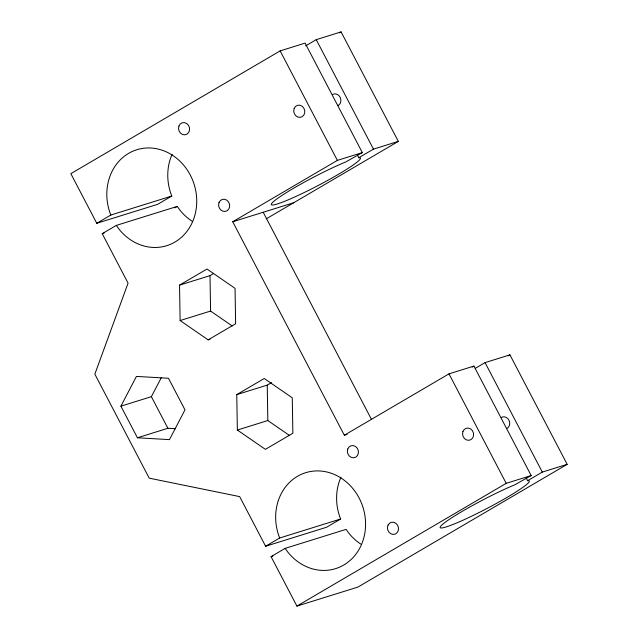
<?xml version="1.0" encoding="UTF-8"?>
<svg xmlns="http://www.w3.org/2000/svg" width="638" height="638" viewBox="0 0 638 638"><rect width="100%" height="100%" fill="white"/><g stroke="black" fill="none" stroke-linecap="round" stroke-linejoin="round"><path stroke-width="0.96" d="M120.901 406.167L136.428 376.412L168.472 378.262L184.996 409.867L169.469 439.622L137.425 437.772L120.901 406.167L151.381 396.669L161.422 377.417M172.101 154.292A50.258 44.421 72.7 0 0 171.622 195.651L171.797 196.033L157.73 204.288L96.777 223.284L70.834 173.664L280.138 50.896L305.092 43.121L362.328 152.602L345.78 161.948A50.258 4.729 -27.6 0 0 274.779 200.531A50.258 4.729 -27.6 0 0 313.13 188.098A50.258 4.729 -27.6 0 0 358.795 157.73L373.461 149.132L398.327 141.381L341.091 31.9L316.225 39.652L305.634 45.864M472.216 367.089L473.93 366.084L531.167 475.557L514.619 484.912A50.258 4.729 -27.6 0 0 443.617 523.495A50.258 4.729 -27.6 0 0 481.969 511.062A50.258 4.729 -27.6 0 0 527.634 480.685L542.3 472.088L567.166 464.336L509.929 354.864L485.063 362.615L475.286 368.341M339.376 32.905L341.091 31.9M96.777 223.284L110.845 215.03L171.797 196.033M340.939 477.248A50.258 44.421 72.7 0 0 340.461 518.614L340.636 518.997L326.568 527.251L265.615 546.248L239.673 496.619L149.212 478.157L94.847 374.147L128.071 283.136L102.208 233.675L116.315 225.405L177.268 206.409L179.948 210.157A50.258 44.421 72.7 0 0 191.958 221.131M174.78 207.868L177.268 206.409M347.096 434.374L344.329 435.236L232.718 221.753L337.374 160.377L362.328 152.602M266.221 218.858L398.327 141.381M179.541 285.138L207.007 269.029L235.047 288.344L235.621 323.761L208.155 339.871L180.115 320.555L179.541 285.138L210.014 275.64L213.451 273.622M236.77 394.611L264.236 378.501L292.276 397.817L292.858 433.242L265.392 449.351L237.352 430.036L236.77 394.611L267.25 385.113L271.541 382.601M344.329 435.236L448.985 373.86L473.93 366.084M508.215 355.868L509.929 354.864M265.615 546.248L279.683 537.994L340.636 518.997M567.166 464.336L357.862 587.104L296.909 606.1L271.054 556.639L285.154 548.369L346.107 529.373L348.795 533.113A50.258 44.421 72.7 0 0 360.797 544.094M296.909 606.1L506.213 483.333L531.167 475.557M102.208 233.675L104.09 233.093M232.718 221.753L293.671 202.764M180.115 320.555L210.588 311.057L232.224 325.962M208.155 339.871L210.006 339.296M137.425 437.772L167.898 428.273L175.673 428.72M237.352 430.036L267.824 420.538L289.461 435.443M271.054 556.639L272.928 556.057M116.315 225.405L119.003 229.154A50.258 44.421 72.7 0 0 193.099 220.493A50.258 44.421 72.7 0 0 151.509 148.048A50.258 44.421 72.7 0 0 110.669 214.647L110.845 215.03M285.154 548.369L287.842 552.109A50.258 44.421 72.7 0 0 361.937 543.456A50.258 44.421 72.7 0 0 320.348 471.004A50.258 44.421 72.7 0 0 279.516 537.603L279.683 537.994M316.225 39.652L373.461 149.132M485.063 362.615L542.3 472.088M357.416 155.082L358.795 157.73M526.254 478.037L527.634 480.685M280.138 50.896L337.374 160.377M448.985 373.86L506.213 483.333M263.199 212.255L371.571 419.565M151.381 396.669L167.898 428.273M267.25 385.113L267.824 420.538M210.014 275.64L210.588 311.057M501.309 417.459A6.205 5.487 72.7 0 1 508.925 420.139A6.205 5.487 72.7 0 1 507.027 428.409M332.645 94.448A6.205 5.487 72.7 0 1 340.198 97.399A6.205 5.487 72.7 0 1 338.052 105.573M462.917 431.535A6.205 5.487 72.7 0 0 468.906 440.3A6.205 5.487 72.7 0 0 472.431 430.698A6.205 5.487 72.7 0 0 462.917 431.535M218.986 202.653A6.205 5.487 72.7 0 0 224.919 211.465A6.205 5.487 72.7 0 0 228.5 201.887A6.205 5.487 72.7 0 0 218.986 202.653M178.903 126.053A6.205 5.487 72.7 0 0 184.892 134.825A6.205 5.487 72.7 0 0 188.417 125.215A6.205 5.487 72.7 0 0 178.903 126.053M294.166 108.436A6.205 5.487 72.7 0 0 299.916 117.392A6.205 5.487 72.7 0 0 303.72 107.942A6.205 5.487 72.7 0 0 294.166 108.436M347.75 449.016A6.205 5.487 72.7 0 0 353.739 457.789A6.205 5.487 72.7 0 0 357.256 448.179A6.205 5.487 72.7 0 0 347.75 449.016M388.071 525.05A6.205 5.487 72.7 0 0 393.183 534.437A6.205 5.487 72.7 0 0 397.673 525.401A6.205 5.487 72.7 0 0 388.071 525.05"/></g></svg>
